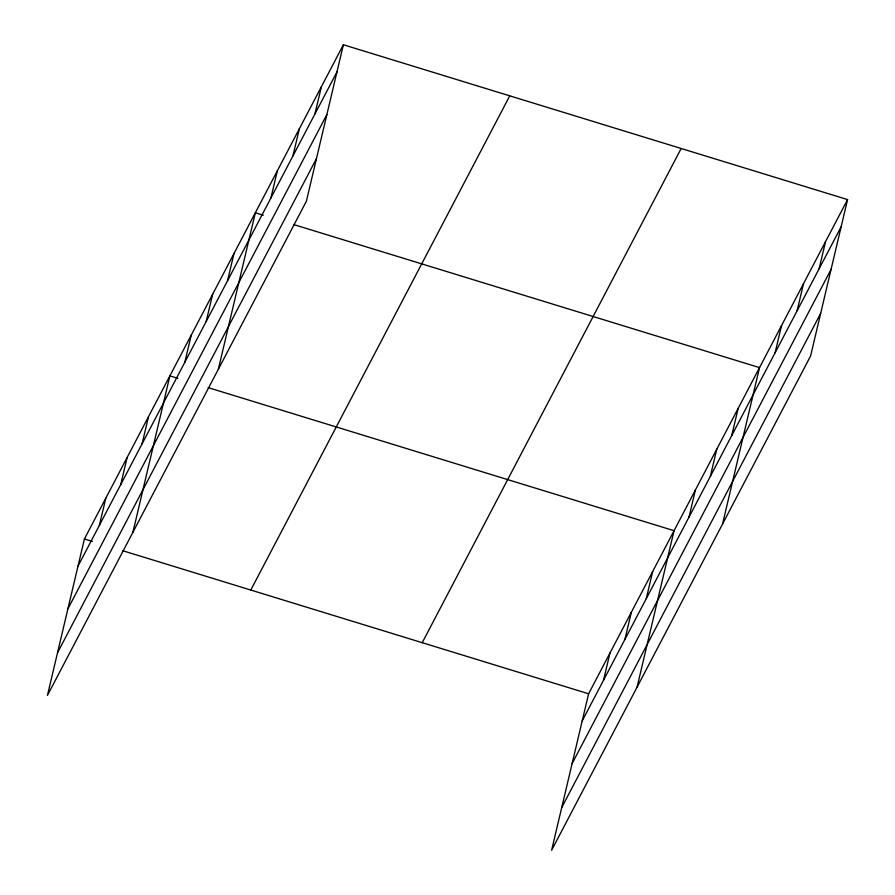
<?xml version="1.0" encoding="UTF-8"?>
<svg xmlns="http://www.w3.org/2000/svg" width="895" height="895" viewBox="0 0 895 895"><rect width="100%" height="100%" fill="white"/><g stroke="black" fill="none" stroke-linecap="round" stroke-linejoin="round"><path stroke-width="1.34" d="M343.378 44.75L84.421 538.958L47.435 695.415L306.392 201.218L343.378 44.75L847.565 199.585L810.579 356.042L551.622 850.25L588.608 693.782L847.565 199.585M99.367 525.376L105.789 498.191M120.724 484.598L127.157 457.412M142.092 443.83L148.514 416.645M132.896 532.335L169.882 375.866L177.803 378.305M184.817 362.285L191.25 335.099M206.186 321.506L212.607 294.321M227.543 280.739L233.975 253.553M218.346 369.243L255.332 212.775L263.264 215.214M270.916 197.963L277.349 170.777M292.933 155.954L299.355 128.768M314.939 113.945L321.372 86.759M603.543 680.2L609.965 653.014M624.911 639.433L631.333 612.247M646.268 598.654L652.701 571.469M637.072 687.159L674.058 530.701L208.177 387.625M688.993 517.109L695.426 489.923M710.361 476.341L716.783 449.156M731.73 435.574L738.151 408.377M722.534 524.078L759.519 367.61L293.627 224.544M775.104 352.787L781.525 325.601M797.109 310.778L803.542 283.592M819.126 268.768L825.548 241.583M77.999 566.143L336.956 71.936M67.919 608.801L326.865 114.594M57.526 652.757L316.483 158.549M250.801 590.051L509.758 95.843M422.227 642.688L681.184 148.48M582.175 720.978L841.132 226.771M572.095 763.636L831.052 269.429M561.702 807.592L820.659 313.384M84.421 538.958L92.353 541.385M122.716 550.716L588.608 693.782"/></g></svg>
